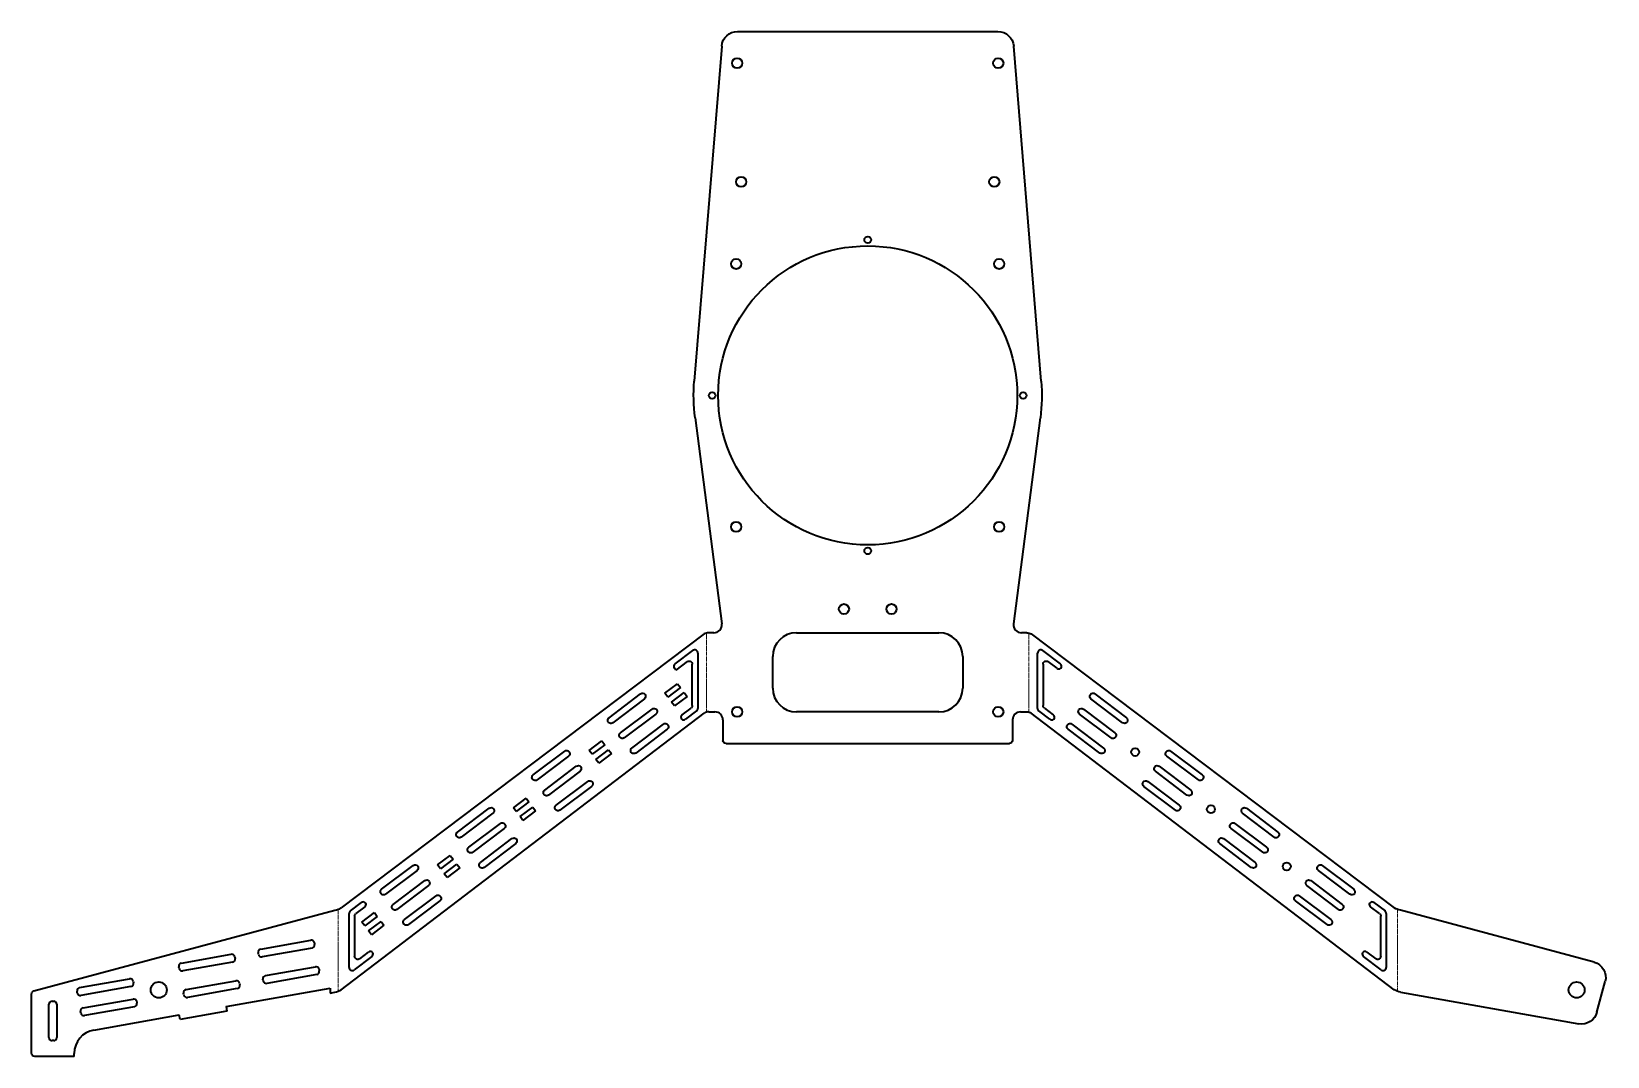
# Model space of a CAD drawing. Header units: millimetres. Extents: x 0 to 996, y 0 to 648.
import ezdxf

# ---------------------------------------------------------------- set-up
doc = ezdxf.new("R2010")
doc.units = ezdxf.units.MM
doc.linetypes.add('Chain', pattern=[13.68, 9.12, -1.14, 2.28, -1.14])
doc.layers.add('SIMUMAK Bend Centerline (ISO)', color=7, linetype='Chain', lineweight=9)
doc.layers.add('SIMUMAK Visible (ISO)', color=7, linetype='Continuous', lineweight=35)

# ---------------------------------------------------------------- blocks, each defined once
blk = doc.blocks.new('SIL-026-TRAS-04_Sheet_6_SIL-026-TRAS-04 (Desplegada)')
at = {"layer": 'SIMUMAK Bend Centerline (ISO)', "ltscale": 0.263158}
for p, q in [((-70.89, -106.28), (-70.89, -56.28)), ((132.9, -106.28), (132.9, -56.28)), ((-303.66, -230.92), (-303.66, -282.68)), ((365.67, -282.68), (365.67, -230.92))]:
    blk.add_line(p, q, dxfattribs=at)
at = {"layer": 'SIMUMAK Visible (ISO)'}
for p, q in [((-51.28, 323.9), (113.29, 323.9)), ((-61.25, 314.71), (-78.63, 102.89)), ((140.64, 102.89), (123.26, 314.71)), ((-78.08, 79.77), (-61.22, -50.46)), ((123.24, -50.46), (140.1, 79.77)), ((-72.32, -56.88), (-301.69, -229.99)), ((-66.18, -56.1), (-69.47, -56.1)), ((-13.99, -56.1), (76.01, -56.1)), ((131.48, -56.1), (128.19, -56.1)), ((134.33, -56.88), (363.7, -229.99)), ((-90.68, -75.75), (-79.52, -67.33)), ((-76.32, -68.92), (-76.32, -103.9)), ((138.33, -103.9), (138.33, -68.92)), ((141.53, -67.33), (152.69, -75.75)), ((-90.17, -79.75), (-91.07, -78.55)), ((-83.02, -74.35), (-90.17, -79.75)), ((-79.82, -102.15), (-79.82, -75.95)), ((-28.99, -91.1), (-28.99, -71.1)), ((91.01, -71.1), (91.01, -91.1)), ((141.83, -75.95), (141.83, -102.15)), ((150.64, -78.58), (145.03, -74.35)), ((-97.1, -94.37), (-89.11, -88.35)), ((-89.11, -88.35), (-87.31, -90.75)), ((-132.45, -109.78), (-112.5, -94.72)), ((-110.09, -97.91), (-130.04, -112.97)), ((-95.29, -96.77), (-97.1, -94.37)), ((-87.31, -90.75), (-95.29, -96.77)), ((-92.88, -99.96), (-84.9, -93.94)), ((-83.09, -96.33), (-91.07, -102.36)), ((-84.9, -93.94), (-83.09, -96.33)), ((192.05, -112.97), (172.1, -97.91)), ((174.51, -94.72), (194.46, -109.78)), ((-301.69, -281.75), (-72.32, -106.89)), ((-125.22, -119.36), (-105.27, -104.3)), ((-102.86, -107.49), (-122.81, -122.55)), ((-91.07, -102.36), (-92.88, -99.96)), ((-86.2, -107.97), (-80.61, -103.75)), ((-77.11, -105.49), (-84.14, -110.8)), ((-69.47, -106.1), (-65.49, -106.1)), ((76.01, -106.1), (-13.99, -106.1)), ((127.51, -106.1), (131.48, -106.1)), ((363.7, -281.75), (134.33, -106.89)), ((146.15, -110.8), (139.12, -105.49)), ((142.62, -103.75), (148.21, -107.97)), ((184.82, -122.55), (164.87, -107.49)), ((167.28, -104.3), (187.23, -119.36)), ((-117.99, -128.94), (-98.04, -113.88)), ((-95.63, -117.07), (-115.58, -132.13)), ((-60.49, -111.1), (-60.49, -124.1)), ((122.51, -111.1), (122.51, -124.1)), ((177.59, -132.13), (157.64, -117.07)), ((160.05, -113.88), (180, -128.94)), ((-144.99, -130.52), (-137.01, -124.5)), ((-135.2, -126.89), (-143.18, -132.91)), ((-137.01, -124.5), (-135.2, -126.89)), ((-58.49, -126.1), (120.51, -126.1)), ((-180.34, -145.93), (-160.39, -130.87)), ((-157.98, -134.06), (-177.93, -149.12)), ((-143.18, -132.91), (-144.99, -130.52)), ((-140.77, -136.11), (-132.79, -130.08)), ((-138.96, -138.5), (-140.77, -136.11)), ((-130.98, -132.48), (-138.96, -138.5)), ((-132.79, -130.08), (-130.98, -132.48)), ((239.94, -149.12), (219.99, -134.06)), ((222.4, -130.87), (242.35, -145.93)), ((-173.11, -155.51), (-153.16, -140.44)), ((-150.75, -143.64), (-170.7, -158.7)), ((232.71, -158.7), (212.76, -143.64)), ((215.17, -140.44), (235.12, -155.51)), ((-165.88, -165.08), (-145.93, -150.02)), ((-143.52, -153.22), (-163.47, -168.28)), ((225.48, -168.28), (205.53, -153.22)), ((207.94, -150.02), (227.89, -165.08)), ((-228.23, -182.07), (-208.28, -167.01)), ((-192.88, -166.66), (-184.9, -160.64)), ((-191.07, -169.06), (-192.88, -166.66)), ((-183.09, -163.04), (-191.07, -169.06)), ((-188.66, -172.25), (-180.68, -166.23)), ((-178.87, -168.62), (-186.85, -174.65)), ((-184.9, -160.64), (-183.09, -163.04)), ((-180.68, -166.23), (-178.87, -168.62)), ((270.29, -167.01), (290.24, -182.07)), ((-205.87, -170.2), (-225.82, -185.26)), ((-221, -191.65), (-201.05, -176.59)), ((-186.85, -174.65), (-188.66, -172.25)), ((263.06, -176.59), (283.01, -191.65)), ((287.83, -185.26), (267.88, -170.2)), ((-198.64, -179.78), (-218.59, -194.84)), ((-213.77, -201.23), (-193.82, -186.17)), ((255.83, -186.17), (275.78, -201.23)), ((280.6, -194.84), (260.65, -179.78)), ((-240.77, -202.81), (-232.79, -196.79)), ((-232.79, -196.79), (-230.98, -199.18)), ((-191.41, -189.36), (-211.36, -204.42)), ((273.37, -204.42), (253.42, -189.36)), ((-276.12, -218.22), (-256.17, -203.16)), ((-253.76, -206.35), (-273.71, -221.41)), ((-238.96, -205.2), (-240.77, -202.81)), ((-230.98, -199.18), (-238.96, -205.2)), ((-236.55, -208.4), (-228.57, -202.37)), ((-234.75, -210.79), (-236.55, -208.4)), ((-226.76, -204.77), (-234.75, -210.79)), ((-228.57, -202.37), (-226.76, -204.77)), ((335.72, -221.41), (315.77, -206.35)), ((318.18, -203.16), (338.13, -218.22)), ((-268.89, -227.8), (-248.94, -212.73)), ((-246.53, -215.93), (-266.48, -230.99)), ((328.49, -230.99), (308.54, -215.93)), ((310.95, -212.73), (330.9, -227.8)), ((-295.89, -231.88), (-288.91, -226.62)), ((-261.66, -237.37), (-241.71, -222.31)), ((-239.3, -225.51), (-259.26, -240.57)), ((321.27, -240.57), (301.31, -225.51)), ((303.72, -222.31), (323.68, -237.37)), ((350.92, -226.62), (357.9, -231.88)), ((-495.89, -282.48), (-305.63, -231.5)), ((-296.69, -267.61), (-296.69, -233.48)), ((-293.19, -235.22), (-293.19, -260.54)), ((-286.75, -229.37), (-292.39, -233.63)), ((-288.66, -238.96), (-280.68, -232.93)), ((-286.85, -241.35), (-288.66, -238.96)), ((-278.87, -235.33), (-286.85, -241.35)), ((-284.44, -244.54), (-276.46, -238.52)), ((-280.68, -232.93), (-278.87, -235.33)), ((-276.46, -238.52), (-274.65, -240.91)), ((354.4, -233.63), (348.76, -229.37)), ((355.2, -260.54), (355.2, -235.22)), ((358.7, -233.48), (358.7, -267.61)), ((489.96, -264.27), (367.64, -231.5)), ((-282.64, -246.94), (-284.44, -244.54)), ((-274.65, -240.91), (-282.64, -246.94)), ((-353.93, -259.32), (-354.11, -258.33)), ((-352.49, -256.01), (-320.98, -250.44)), ((-320.1, -255.36), (-351.61, -260.94)), ((-318.66, -252.06), (-318.48, -253.04)), ((-289.97, -262.13), (-284.49, -257.95)), ((346.5, -257.95), (351.99, -262.13)), ((-404.15, -268.21), (-404.33, -267.22)), ((-402.7, -264.9), (-371.19, -259.33)), ((-370.32, -264.25), (-401.83, -269.83)), ((-368.88, -260.95), (-368.7, -261.93)), ((-349.52, -272.75), (-318.01, -267.18)), ((-315.69, -268.8), (-315.52, -269.78)), ((-282.31, -260.69), (-293.47, -269.2)), ((355.49, -269.2), (344.33, -260.69)), ((-467, -280.35), (-435.49, -274.77)), ((-433.17, -276.39), (-432.99, -277.37)), ((-399.74, -281.64), (-368.23, -276.07)), ((-365.91, -277.69), (-365.74, -278.67)), ((-350.97, -276.06), (-351.14, -275.07)), ((-317.14, -272.1), (-348.65, -277.68)), ((491.82, -295.97), (497.03, -276.52)), ((-497.37, -321.9), (-497.37, -284.41)), ((-468.44, -283.65), (-468.62, -282.67)), ((-434.62, -279.69), (-466.13, -285.27)), ((-464.73, -293.15), (-433.22, -287.57)), ((-401.19, -284.95), (-401.36, -283.96)), ((-367.36, -280.99), (-398.87, -286.57)), ((-374.48, -292.4), (-308.63, -280.75)), ((-308.63, -280.75), (-308.63, -283.79)), ((-308.63, -283.79), (-305.63, -283.26)), ((367.64, -283.26), (480.42, -303.23)), ((-486.37, -311.9), (-486.37, -290.9)), ((-484.37, -288.9), (-483.37, -288.9)), ((-481.37, -290.9), (-481.37, -311.9)), ((-466.18, -296.45), (-466.35, -295.47)), ((-432.35, -292.49), (-463.86, -298.07)), ((-457.98, -307.19), (-404.02, -297.63)), ((-430.9, -289.19), (-430.73, -290.18)), ((-403.5, -300.59), (-404.02, -297.63)), ((-373.96, -295.36), (-403.5, -300.59)), ((-374.48, -292.4), (-373.96, -295.36)), ((-483.37, -313.9), (-484.37, -313.9)), ((-470.37, -323.9), (-495.37, -323.9)), ((-470.37, -323.9), (-470.37, -321.96))]:
    blk.add_line(p, q, dxfattribs=at)
for centre, radius in [((-51.49, 303.9), 3.2), ((113.51, 303.9), 3.2), ((-48.99, 228.9), 3.2), ((111.01, 228.9), 3.2), ((31.01, 192.18), 2.1), ((31.01, 93.9), 94.5), ((-52.08, 176.98), 3.2), ((114.09, 176.98), 3.2), ((-67.28, 93.9), 2.1), ((129.29, 93.9), 2.1), ((-52.08, 10.81), 3.2), ((114.09, 10.81), 3.2), ((31.01, -4.39), 2.1), ((16.01, -41.1), 3.2), ((46.01, -41.1), 3.2), ((-51.49, -106.1), 3.2), ((113.51, -106.1), 3.2), ((200, -131.5), 2.5), ((247.89, -167.64), 2.5), ((295.78, -203.79), 2.5), ((-416.97, -281.86), 5.05), ((478.98, -281.86), 5.05)]:
    blk.add_circle(centre, radius, dxfattribs=at)
at = {"layer": 'SIMUMAK Visible (ISO)', "extrusion": (0, 0, -1)}
for centre, radius, start, end in [((51.28, 313.9), 10, 4.69014, 90), ((-113.29, 313.9), 10, 90, 175.30986), ((-31.01, 93.9), 110, 352.62395, 4.69014), ((-31.01, 93.9), 110, 175.30986, 187.37605), ((81.82, -75.95), 2, 52.95672, 180), ((-143.83, -75.95), 2, 0, 127.04328), ((111.29, -96.32), 2, 52.95672, 232.95672), ((-173.3, -96.32), 2, 307.04328, 127.04328), ((104.06, -105.9), 2, 52.95672, 232.95672), ((81.82, -102.15), 2, 180, 232.95672), ((-143.83, -102.15), 2, 307.04328, 360), ((-166.07, -105.9), 2, 307.04328, 127.04328), ((131.25, -111.38), 2, 232.95672, 52.95672), ((124.02, -120.96), 2, 232.95672, 52.95672), ((96.83, -115.47), 2, 52.95672, 232.95672), ((-158.84, -115.47), 2, 307.04328, 127.04328), ((-186.03, -120.96), 2, 127.04328, 307.04328), ((-193.26, -111.38), 2, 127.04328, 307.04328), ((116.79, -130.53), 2, 232.95672, 52.95672), ((58.49, -124.1), 2, 270, 360), ((-120.51, -124.1), 2, 180, 270), ((-178.8, -130.53), 2, 127.04328, 307.04328), ((159.18, -132.46), 2, 52.95672, 232.95672), ((-221.19, -132.46), 2, 307.04328, 127.04328), ((179.14, -147.52), 2, 232.95672, 52.95672), ((151.95, -142.04), 2, 52.95672, 232.95672), ((144.72, -151.62), 2, 52.95672, 232.95672), ((-206.73, -151.62), 2, 307.04328, 127.04328), ((-213.96, -142.04), 2, 307.04328, 127.04328), ((-241.15, -147.52), 2, 127.04328, 307.04328), ((171.91, -157.1), 2, 232.95672, 52.95672), ((-233.92, -157.1), 2, 127.04328, 307.04328), ((207.07, -168.61), 2, 52.95672, 232.95672), ((164.68, -166.68), 2, 232.95672, 52.95672), ((-226.69, -166.68), 2, 127.04328, 307.04328), ((-269.08, -168.61), 2, 307.04328, 127.04327), ((199.84, -178.19), 2, 52.95672, 232.95672), ((-261.85, -178.19), 2, 307.04328, 127.04328), ((227.03, -183.67), 2, 232.95672, 52.95672), ((192.61, -187.76), 2, 52.95672, 232.95672), ((-254.63, -187.76), 2, 307.04328, 127.04328), ((-289.04, -183.67), 2, 127.04328, 307.04328), ((219.8, -193.25), 2, 232.95672, 52.95672), ((-281.81, -193.25), 2, 127.04328, 307.04328), ((254.96, -204.75), 2, 52.95672, 232.95672), ((212.57, -202.82), 2, 232.95672, 52.95672), ((-274.58, -202.82), 2, 127.04328, 307.04328), ((-316.97, -204.75), 2, 307.04328, 127.04328), ((274.92, -219.81), 2, 232.95672, 52.95672), ((247.73, -214.33), 2, 52.95672, 232.95672), ((-309.75, -214.33), 2, 307.04328, 127.04328), ((-336.93, -219.81), 2, 127.04328, 307.04328), ((267.69, -229.39), 2, 232.95672, 52.95672), ((240.51, -223.91), 2, 52.95672, 232.95672), ((-302.52, -223.91), 2, 307.04328, 127.04328), ((-329.7, -229.39), 2, 127.04328, 307.04328), ((291.19, -235.22), 2, 0, 52.95672), ((260.46, -238.97), 2, 232.95672, 52.95672), ((-322.47, -238.97), 2, 127.04328, 307.04327), ((-353.2, -235.22), 2, 127.04328, 180), ((291.19, -260.54), 2, 232.68006, 0), ((-353.2, -260.54), 2, 180, 307.31994), ((-487.37, -273.93), 10, 105, 195), ((495.37, -284.41), 2, 360, 75), ((-482.16, -293.38), 10, 195, 280.03883), ((495.37, -321.9), 2, 270, 0)]:
    blk.add_arc(centre, radius, start, end, dxfattribs=at)
at = {"layer": 'SIMUMAK Visible (ISO)'}
for centre, radius, start, end in [((-66.18, -51.1), 5, 270, 7.37605), ((-13.99, -71.1), 15, 90, 180), ((76.01, -71.1), 15, 360, 90), ((128.19, -51.1), 5, 172.62395, 270), ((-78.32, -68.92), 2, 0, 127.04328), ((140.33, -68.92), 2, 52.95672, 180), ((-89.48, -77.35), 2, 127.04328, 217.04328), ((151.84, -76.99), 2, 232.95672, 308.47921), ((151.49, -77.35), 2, 322.95672, 52.95672), ((-13.99, -91.1), 15, 180, 270), ((76.01, -91.1), 15, 270, 0), ((-85, -109.57), 2, 127.04328, 217.04328), ((-78.32, -103.9), 2, 307.04328, 0), ((-65.49, -111.1), 5, 360, 90), ((127.51, -111.1), 5, 90, 180), ((140.33, -103.9), 2, 180, 232.95672), ((147.01, -109.57), 2, 322.95672, 52.95672), ((-85.35, -109.21), 2, 231.52079, 307.04328), ((147.36, -109.21), 2, 232.95672, 308.47921), ((-287.71, -228.21), 2, 37.04328, 127.04328), ((-287.96, -227.77), 2, 307.04328, 22.56576), ((349.97, -227.77), 2, 157.43424, 232.95672), ((349.72, -228.21), 2, 52.95672, 142.95672), ((-294.69, -233.48), 2, 127.04328, 180), ((356.7, -233.48), 2, 0, 52.95672), ((-352.14, -257.98), 2, 100.03883, 190.03883), ((-320.63, -252.4), 2, 10.03883, 100.03883), ((-320.45, -253.39), 2, 280.03883, 10.03883), ((-283.28, -259.54), 2, 37.04328, 127.31994), ((-283.53, -259.1), 2, 307.31994, 22.55651), ((345.54, -259.1), 2, 157.44349, 232.68006), ((345.29, -259.54), 2, 52.68006, 142.95672), ((-402.36, -266.87), 2, 100.03883, 190.03883), ((-402.18, -267.86), 2, 190.03883, 280.03883), ((-370.85, -261.3), 2, 10.03883, 100.03883), ((-370.67, -262.28), 2, 280.03883, 10.03883), ((-351.96, -258.97), 2, 190.03883, 280.03883), ((-317.66, -269.14), 2, 10.03883, 100.03883), ((-294.69, -267.61), 2, 180, 307.31994), ((356.7, -267.61), 2, 232.68006, 360), ((-435.14, -276.74), 2, 10.03883, 100.03883), ((-434.96, -277.72), 2, 280.03883, 10.03883), ((-367.88, -278.03), 2, 10.03883, 100.03883), ((-367.71, -279.02), 2, 280.03883, 10.03883), ((-349.17, -274.72), 2, 100.03883, 190.03883), ((-349, -275.71), 2, 190.03883, 280.03883), ((-317.49, -270.13), 2, 280.03883, 10.03883), ((-466.65, -282.32), 2, 100.03883, 190.03883), ((-466.47, -283.3), 2, 190.03883, 280.03883), ((-432.87, -289.54), 2, 10.03883, 100.03883), ((-399.39, -283.61), 2, 100.03883, 190.03883), ((-399.22, -284.6), 2, 190.03883, 280.03883), ((-484.37, -290.9), 2, 90, 180), ((-483.37, -290.9), 2, 0, 90), ((-464.38, -295.12), 2, 100.03883, 190.03883), ((-464.21, -296.1), 2, 190.03883, 280.03883), ((-432.7, -290.52), 2, 280.03883, 10.03883), ((-455.37, -321.96), 15, 100.03883, 180), ((-484.37, -311.9), 2, 180, 270), ((-483.37, -311.9), 2, 270, 0)]:
    blk.add_arc(centre, radius, start, end, dxfattribs=at)
for points in [[(-69.47, -56.1), (-70.47, -56.1), (-71.46, -56.34), (-72.32, -56.88)], [(131.48, -56.1), (132.48, -56.1), (133.48, -56.34), (134.33, -56.88)], [(-69.47, -106.1), (-70.47, -106.1), (-71.47, -106.35), (-72.32, -106.89)], [(131.48, -106.1), (132.48, -106.1), (133.48, -106.35), (134.33, -106.89)], [(-305.63, -231.5), (-304.26, -231.13), (-302.89, -230.75), (-301.69, -229.99)], [(367.64, -231.5), (366.28, -231.13), (364.9, -230.75), (363.7, -229.99)], [(-305.63, -283.26), (-304.26, -282.9), (-302.89, -282.51), (-301.69, -281.75)], [(367.64, -283.26), (366.27, -282.9), (364.9, -282.51), (363.7, -281.75)]]:
    blk.add_open_spline(points, degree=3, dxfattribs=at)

msp = doc.modelspace()

# ---------------------------------------------------------------- block references
msp.add_blockref('SIL-026-TRAS-04_Sheet_6_SIL-026-TRAS-04 (Desplegada)', (497.37, 323.9))

doc.saveas('drawing.dxf')
